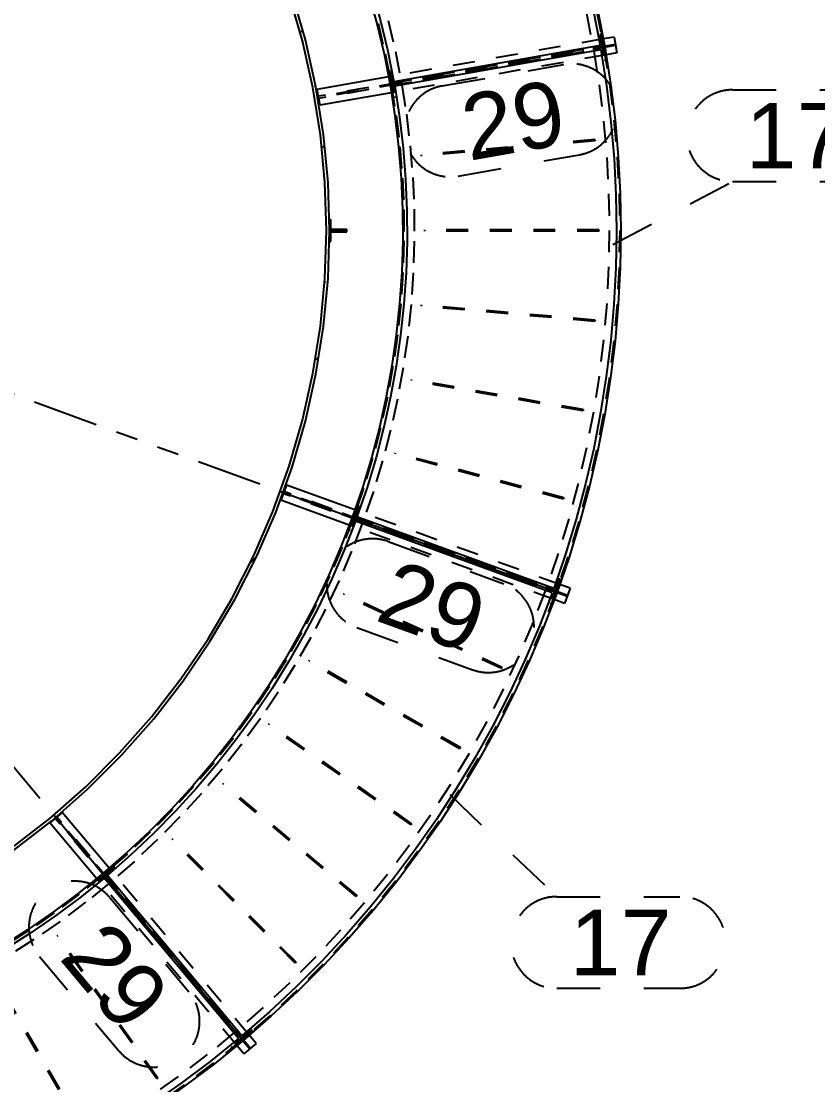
# Model space of a CAD drawing. Extents: x -29529 to 29888, y -30881 to 11129.
# Drawn here: x -9931 to -6278, y -5896 to -1017 of the extents above; entities that cross this region are included whole.
import ezdxf

# ---------------------------------------------------------------- set-up
doc = ezdxf.new("R2010")
doc.units = 0
for name, pattern in [('XKITLINE00', [0]), ('XKITLINE01', [4, 1, -1, 1, -1]), ('XKITLINE02', [4, 2, -2]), ('XKITLINE05', [8, 3, -1, 1, -1, 1, -1])]:
    doc.linetypes.add(name, pattern=pattern)
doc.layers.get('0').update_dxf_attribs({"linetype": 'CONTINUOUS', "lineweight": 25})
doc.layers.get('DEFPOINTS').update_dxf_attribs({"color": 3, "linetype": 'CONTINUOUS', "lineweight": 25})
doc.layers.add('01粗实线层', color=7, linetype='CONTINUOUS', lineweight=60)
for name, color, linetype in [('line', 7, 'CONTINUOUS'), ('mark', 7, 'CONTINUOUS'), ('part1', 7, 'CONTINUOUS')]:
    doc.layers.add(name, color=color, linetype=linetype)
doc.styles.add('HZ', font='仿宋_GB2312_3.ttf', dxfattribs={"width": 0.7})
doc.styles.add('STYLE_1', font='arial.ttf', dxfattribs={"height": 0.2})
doc.dimstyles.get("Standard").update_dxf_attribs({"dimscale": 20, "dimtxt": 3, "dimasz": 3.5, "dimexe": 2, "dimexo": 2, "dimgap": 1, "dimtad": 1, "dimdec": 0, "dimdsep": 46, "dimtxsty": 'HZ', "dimblk": 'OBLIQUE', "dimcen": 0, "dimclrd": 1, "dimclre": 1, "dimclrt": 1, "dimadec": 1, "dimazin": 2, "dimtfac": 1, "dimtdec": 0, "dimtmove": 1, "dimatfit": 0, "dimldrblk": 'OBLIQUE', "dimfxl": 0, "dimtolj": 1, "dimtzin": 0, "dimarcsym": 0})

# ---------------------------------------------------------------- blocks, each defined once
blk = doc.blocks.new('*D364')
at = {"layer": 'part1', "color": 0, "linetype": 'XKITLINE00'}
for p, q in [((1545.72, 1408.871), (1545.786, 1408.937)), ((1546.341, 1406.349), (1546.384, 1406.392)), ((1546.715, 1403.579), (1546.788, 1403.653)), ((1546.789, 1397.368), (1546.84, 1397.419)), ((1546.409, 1393.845), (1546.517, 1393.952)), ((1545.528, 1389.821), (1545.578, 1389.87)), ((1543.375, 1384.524), (1543.664, 1384.813))]:
    blk.add_line(p, q, dxfattribs=at)
blk = doc.blocks.new('*D374')
at = {"layer": 'part1', "color": 2, "linetype": 'XKITLINE00'}
for p, q in [((1541.775, 1424.85), (1541.369, 1424.509)), ((1542.274, 1423.389), (1541.369, 1424.509)), ((1541.838, 1424.772), (1541.775, 1424.85)), ((1543.136, 1422.236), (1542.274, 1423.389)), ((1543.955, 1421.051), (1543.136, 1422.236)), ((1544.728, 1419.837), (1543.955, 1421.051)), ((1545.456, 1418.595), (1544.728, 1419.837)), ((1545.456, 1418.595), (1546.137, 1417.326)), ((1546.137, 1417.326), (1546.77, 1416.032)), ((1546.77, 1416.032), (1547.354, 1414.716)), ((1547.354, 1414.716), (1547.888, 1413.379)), ((1547.888, 1413.379), (1548.372, 1412.023)), ((1548.372, 1412.023), (1548.805, 1410.65)), ((1548.805, 1410.65), (1549.186, 1409.262)), ((1549.186, 1409.262), (1549.515, 1407.86)), ((1549.515, 1407.86), (1549.792, 1406.447)), ((1550.314, 1406.539), (1549.792, 1406.447)), ((1550.295, 1406.637), (1550.314, 1406.539))]:
    blk.add_line(p, q, dxfattribs=at)
at = {"layer": 'part1', "color": 0, "linetype": 'XKITLINE01'}
for p, q in [((1542.317, 1423.423), (1541.411, 1424.544)), ((1542.693, 1423.714), (1541.838, 1424.772)), ((1543.567, 1422.545), (1542.693, 1423.714)), ((1543.181, 1422.268), (1542.317, 1423.423)), ((1544.396, 1421.344), (1543.567, 1422.545)), ((1544.001, 1421.082), (1543.181, 1422.268)), ((1544.775, 1419.866), (1544.001, 1421.082)), ((1545.181, 1420.113), (1544.396, 1421.344)), ((1545.918, 1418.854), (1545.181, 1420.113)), ((1545.504, 1418.621), (1544.775, 1419.866)), ((1545.504, 1418.621), (1546.186, 1417.351)), ((1545.918, 1418.854), (1546.608, 1417.568)), ((1546.186, 1417.351), (1546.819, 1416.056)), ((1546.608, 1417.568), (1547.25, 1416.257)), ((1547.25, 1416.257), (1547.842, 1414.922)), ((1546.819, 1416.056), (1547.404, 1414.738)), ((1547.404, 1414.738), (1547.939, 1413.399)), ((1547.842, 1414.922), (1548.384, 1413.567)), ((1547.939, 1413.399), (1548.424, 1412.041)), ((1548.384, 1413.567), (1548.874, 1412.192)), ((1548.424, 1412.041), (1548.858, 1410.666)), ((1548.874, 1412.192), (1549.313, 1410.8)), ((1549.313, 1410.8), (1549.7, 1409.393)), ((1548.858, 1410.666), (1549.239, 1409.275)), ((1549.7, 1409.393), (1550.034, 1407.972)), ((1549.239, 1409.275), (1549.569, 1407.872)), ((1549.569, 1407.872), (1549.846, 1406.457)), ((1550.034, 1407.972), (1550.314, 1406.539))]:
    blk.add_line(p, q, dxfattribs=at)
blk = doc.blocks.new('*D375')
at = {"layer": 'part1', "color": 2, "linetype": 'XKITLINE00'}
for p, q in [((1548.941, 1430.732), (1541.587, 1424.561)), ((1549.991, 1429.43), (1548.941, 1430.732)), ((1550.995, 1428.092), (1549.991, 1429.43)), ((1551.953, 1426.721), (1550.995, 1428.092)), ((1552.862, 1425.317), (1551.953, 1426.721)), ((1553.722, 1423.883), (1552.862, 1425.317)), ((1542.485, 1423.444), (1541.587, 1424.561)), ((1543.34, 1422.295), (1542.485, 1423.444)), ((1553.722, 1423.883), (1554.532, 1422.42)), ((1544.153, 1421.114), (1543.34, 1422.295)), ((1554.532, 1422.42), (1555.291, 1420.929)), ((1544.922, 1419.905), (1544.153, 1421.114)), ((1555.291, 1420.929), (1555.998, 1419.413)), ((1545.645, 1418.668), (1544.922, 1419.905)), ((1555.998, 1419.413), (1556.652, 1417.874)), ((1545.645, 1418.668), (1546.321, 1417.404)), ((1556.652, 1417.874), (1557.252, 1416.313)), ((1546.321, 1417.404), (1546.951, 1416.117)), ((1557.252, 1416.313), (1557.798, 1414.732)), ((1546.951, 1416.117), (1547.532, 1414.807)), ((1547.532, 1414.807), (1548.065, 1413.477)), ((1557.798, 1414.732), (1558.289, 1413.133)), ((1548.065, 1413.477), (1548.547, 1412.128)), ((1558.289, 1413.133), (1558.724, 1411.518)), ((1548.547, 1412.128), (1548.98, 1410.762)), ((1558.724, 1411.518), (1559.103, 1409.889)), ((1548.98, 1410.762), (1549.361, 1409.38)), ((1559.103, 1409.889), (1559.425, 1408.247)), ((1549.361, 1409.38), (1549.691, 1407.986)), ((1549.691, 1407.986), (1549.97, 1406.58)), ((1559.425, 1408.247), (1549.97, 1406.58))]:
    blk.add_line(p, q, dxfattribs=at)
blk = doc.blocks.new('*D404')
at = {"layer": 'part1', "color": 2, "linetype": 'XKITLINE00'}
for p, q in [((1559.64, 1408.184), (1559.118, 1408.092)), ((1559.118, 1408.092), (1559.133, 1407.993)), ((1559.64, 1408.184), (1559.905, 1406.512)), ((1559.905, 1406.512), (1560.111, 1404.831)), ((1560.111, 1404.831), (1560.258, 1403.145)), ((1560.258, 1403.145), (1560.347, 1401.454)), ((1560.347, 1401.454), (1560.377, 1399.762)), ((1560.377, 1399.762), (1560.347, 1398.069)), ((1560.347, 1398.069), (1560.259, 1396.379)), ((1560.259, 1396.379), (1560.111, 1394.692)), ((1560.111, 1394.692), (1559.905, 1393.012)), ((1559.905, 1393.012), (1559.64, 1391.34)), ((1559.64, 1391.34), (1559.317, 1389.678)), ((1559.317, 1389.678), (1558.936, 1388.028)), ((1558.936, 1388.028), (1558.498, 1386.393)), ((1558.498, 1386.393), (1558.003, 1384.774)), ((1558.003, 1384.774), (1557.452, 1383.174)), ((1556.986, 1383.45), (1556.954, 1383.355)), ((1557.452, 1383.174), (1556.954, 1383.355))]:
    blk.add_line(p, q, dxfattribs=at)
at = {"layer": 'part1', "color": 0, "linetype": 'XKITLINE01'}
for p, q in [((1559.133, 1407.993), (1559.38, 1406.438)), ((1559.586, 1408.174), (1559.85, 1406.504)), ((1559.38, 1406.438), (1559.584, 1404.776)), ((1559.85, 1406.504), (1560.056, 1404.826)), ((1559.584, 1404.776), (1559.73, 1403.108)), ((1560.056, 1404.826), (1560.204, 1403.141)), ((1559.73, 1403.108), (1559.817, 1401.436)), ((1560.204, 1403.141), (1560.292, 1401.452)), ((1559.817, 1401.436), (1559.847, 1399.762)), ((1560.292, 1401.452), (1560.322, 1399.762)), ((1559.847, 1399.762), (1559.817, 1398.088)), ((1560.322, 1399.762), (1560.292, 1398.071)), ((1559.817, 1398.088), (1559.73, 1396.415)), ((1560.292, 1398.071), (1560.204, 1396.382)), ((1559.73, 1396.415), (1559.584, 1394.747)), ((1560.204, 1396.382), (1560.056, 1394.698)), ((1559.584, 1394.747), (1559.38, 1393.086)), ((1560.056, 1394.698), (1559.85, 1393.019)), ((1559.38, 1393.086), (1559.118, 1391.432)), ((1559.85, 1393.019), (1559.586, 1391.349)), ((1559.118, 1391.432), (1558.798, 1389.788)), ((1559.586, 1391.349), (1559.263, 1389.689)), ((1558.798, 1389.788), (1558.422, 1388.157)), ((1559.263, 1389.689), (1558.883, 1388.042)), ((1558.422, 1388.157), (1557.988, 1386.539)), ((1558.883, 1388.042), (1558.445, 1386.408)), ((1557.988, 1386.539), (1557.499, 1384.938)), ((1558.445, 1386.408), (1557.951, 1384.791)), ((1557.499, 1384.938), (1556.954, 1383.355)), ((1557.951, 1384.791), (1557.4, 1383.193))]:
    blk.add_line(p, q, dxfattribs=at)
blk = doc.blocks.new('*D405')
at = {"layer": 'part1', "color": 2, "linetype": 'XKITLINE00'}
for p, q in [((1559.46, 1408.05), (1550.006, 1406.383)), ((1559.46, 1408.05), (1559.719, 1406.398)), ((1550.006, 1406.383), (1550.225, 1404.967)), ((1559.719, 1406.398), (1559.92, 1404.737)), ((1550.225, 1404.967), (1550.392, 1403.544)), ((1559.92, 1404.737), (1560.063, 1403.071)), ((1550.392, 1403.544), (1550.505, 1402.115)), ((1560.063, 1403.071), (1560.149, 1401.401)), ((1550.505, 1402.115), (1550.566, 1400.684)), ((1560.149, 1401.401), (1560.177, 1399.728)), ((1550.566, 1400.684), (1550.574, 1399.251)), ((1560.177, 1399.728), (1560.147, 1398.056)), ((1550.574, 1399.251), (1550.528, 1397.818)), ((1550.528, 1397.818), (1550.43, 1396.389)), ((1560.147, 1398.056), (1560.059, 1396.386)), ((1550.43, 1396.389), (1550.278, 1394.964)), ((1560.059, 1396.386), (1559.913, 1394.72)), ((1550.278, 1394.964), (1550.074, 1393.545)), ((1559.913, 1394.72), (1559.709, 1393.059)), ((1550.074, 1393.545), (1549.817, 1392.136)), ((1559.709, 1393.059), (1559.449, 1391.407)), ((1549.817, 1392.136), (1549.509, 1390.736)), ((1559.449, 1391.407), (1559.131, 1389.765)), ((1549.509, 1390.736), (1549.149, 1389.349)), ((1549.149, 1389.349), (1548.737, 1387.977)), ((1559.131, 1389.765), (1558.756, 1388.135)), ((1548.737, 1387.977), (1548.275, 1386.62)), ((1558.756, 1388.135), (1558.326, 1386.519)), ((1557.298, 1383.336), (1548.275, 1386.62)), ((1558.326, 1386.519), (1557.839, 1384.919)), ((1557.839, 1384.919), (1557.298, 1383.336))]:
    blk.add_line(p, q, dxfattribs=at)
blk = doc.blocks.new('*D406')
at = {"layer": 'part1', "color": 2, "linetype": 'XKITLINE00'}
for p, q in [((1549.03, 1430.937), (1548.624, 1430.596)), ((1550.095, 1429.621), (1549.03, 1430.937)), ((1548.687, 1430.518), (1548.624, 1430.596)), ((1551.114, 1428.269), (1550.095, 1429.621)), ((1552.085, 1426.883), (1551.114, 1428.269)), ((1553.007, 1425.463), (1552.085, 1426.883)), ((1553.879, 1424.012), (1553.007, 1425.463)), ((1553.879, 1424.012), (1554.7, 1422.531)), ((1554.7, 1422.531), (1555.468, 1421.023)), ((1555.468, 1421.023), (1556.184, 1419.488)), ((1556.184, 1419.488), (1556.845, 1417.93)), ((1556.845, 1417.93), (1557.452, 1416.35)), ((1557.452, 1416.35), (1558.003, 1414.749)), ((1558.003, 1414.749), (1558.498, 1413.13)), ((1558.498, 1413.13), (1558.936, 1411.495)), ((1558.936, 1411.495), (1559.317, 1409.845)), ((1559.317, 1409.845), (1559.64, 1408.184)), ((1559.099, 1408.19), (1559.118, 1408.092)), ((1559.64, 1408.184), (1559.118, 1408.092))]:
    blk.add_line(p, q, dxfattribs=at)
at = {"layer": 'part1', "color": 0, "linetype": 'XKITLINE01'}
for p, q in [((1548.987, 1430.902), (1548.624, 1430.596)), ((1550.052, 1429.587), (1548.987, 1430.902)), ((1549.677, 1429.295), (1548.687, 1430.518)), ((1550.685, 1427.958), (1549.677, 1429.295)), ((1551.069, 1428.237), (1550.052, 1429.587)), ((1551.646, 1426.586), (1550.685, 1427.958)), ((1552.039, 1426.852), (1551.069, 1428.237)), ((1552.96, 1425.434), (1552.039, 1426.852)), ((1552.557, 1425.182), (1551.646, 1426.586)), ((1553.831, 1423.984), (1552.96, 1425.434)), ((1553.42, 1423.747), (1552.557, 1425.182)), ((1553.831, 1423.984), (1554.651, 1422.505)), ((1553.42, 1423.747), (1554.232, 1422.282)), ((1554.651, 1422.505), (1555.419, 1420.999)), ((1554.232, 1422.282), (1554.992, 1420.79)), ((1555.419, 1420.999), (1556.133, 1419.466)), ((1554.992, 1420.79), (1555.699, 1419.273)), ((1555.699, 1419.273), (1556.354, 1417.732)), ((1556.133, 1419.466), (1556.794, 1417.91)), ((1556.354, 1417.732), (1556.954, 1416.168)), ((1556.794, 1417.91), (1557.4, 1416.331)), ((1556.954, 1416.168), (1557.499, 1414.585)), ((1557.4, 1416.331), (1557.951, 1414.732)), ((1557.951, 1414.732), (1558.445, 1413.115)), ((1557.499, 1414.585), (1557.988, 1412.984)), ((1557.988, 1412.984), (1558.422, 1411.367)), ((1558.445, 1413.115), (1558.883, 1411.482)), ((1558.422, 1411.367), (1558.798, 1409.735)), ((1558.883, 1411.482), (1559.263, 1409.834)), ((1559.263, 1409.834), (1559.586, 1408.173)), ((1558.798, 1409.735), (1559.118, 1408.092)), ((1559.586, 1408.173), (1559.118, 1408.092))]:
    blk.add_line(p, q, dxfattribs=at)
blk = doc.blocks.new('*D407')
at = {"layer": 'part1', "color": 0, "linetype": 'XKITLINE01'}
for p, q in [((1550.033, 1389.569), (1550.017, 1389.511)), ((1557.743, 1387.441), (1550.017, 1389.511)), ((1557.759, 1387.499), (1550.033, 1389.569)), ((1557.759, 1387.499), (1557.743, 1387.441))]:
    blk.add_line(p, q, dxfattribs=at)
blk = doc.blocks.new('*D408')
at = {"layer": 'part1', "color": 0, "linetype": 'XKITLINE01'}
for p, q in [((1550.776, 1392.933), (1550.766, 1392.874)), ((1558.643, 1391.485), (1550.766, 1392.874)), ((1558.653, 1391.544), (1550.776, 1392.933)), ((1558.653, 1391.544), (1558.643, 1391.485))]:
    blk.add_line(p, q, dxfattribs=at)
blk = doc.blocks.new('*D409')
at = {"layer": 'part1', "color": 0, "linetype": 'XKITLINE01'}
for p, q in [((1551.223, 1396.349), (1551.218, 1396.29)), ((1559.186, 1395.593), (1551.218, 1396.29)), ((1559.191, 1395.652), (1551.223, 1396.349)), ((1559.191, 1395.652), (1559.186, 1395.593))]:
    blk.add_line(p, q, dxfattribs=at)
blk = doc.blocks.new('*D410')
at = {"layer": 'part1', "color": 0, "linetype": 'XKITLINE01'}
for p, q in [((1559.369, 1399.792), (1551.371, 1399.792)), ((1551.371, 1399.792), (1551.371, 1399.732)), ((1559.369, 1399.732), (1551.371, 1399.732)), ((1559.369, 1399.792), (1559.369, 1399.732))]:
    blk.add_line(p, q, dxfattribs=at)
blk = doc.blocks.new('*D411')
at = {"layer": 'part1', "color": 0, "linetype": 'XKITLINE01'}
for p, q in [((1559.186, 1403.931), (1551.218, 1403.234)), ((1559.186, 1403.931), (1559.191, 1403.871)), ((1559.191, 1403.871), (1551.223, 1403.174)), ((1551.218, 1403.234), (1551.223, 1403.174))]:
    blk.add_line(p, q, dxfattribs=at)
blk = doc.blocks.new('*D413')
at = {"layer": 'part1', "color": 0, "linetype": 'XKITLINE01'}
for p, q in [((1557.539, 1383.78), (1557.129, 1382.653)), ((1557.596, 1383.76), (1557.185, 1382.632)), ((1557.596, 1383.76), (1557.539, 1383.78)), ((1557.185, 1382.632), (1557.129, 1382.653))]:
    blk.add_line(p, q, dxfattribs=at)
blk = doc.blocks.new('*D414')
at = {"layer": 'part1', "color": 0, "linetype": 'XKITLINE01'}
for p, q in [((1559.472, 1408.763), (1559.412, 1408.753)), ((1559.412, 1408.753), (1559.621, 1407.571)), ((1559.472, 1408.763), (1559.68, 1407.581)), ((1559.68, 1407.581), (1559.621, 1407.571))]:
    blk.add_line(p, q, dxfattribs=at)
blk = doc.blocks.new('*D419')
at = {"layer": 'line', "color": 4, "linetype": 'XKITLINE05'}
blk.add_line((1465.832, 1416.521), (1557.922, 1383.003), dxfattribs=at)
blk = doc.blocks.new('*D420')
at = {"layer": 'line', "color": 4, "linetype": 'XKITLINE05'}
blk.add_line((1480.38, 1437.298), (1543.373, 1362.226), dxfattribs=at)
blk = doc.blocks.new('*D421')
at = {"layer": 'mark', "color": 0, "linetype": 'XKITLINE02'}
for p, q in [((1565.502, 1406.214), (1571.152, 1406.214)), ((1560.015, 1399.125), (1565.502, 1402.014)), ((1565.502, 1402.014), (1571.152, 1402.014)), ((1565.502, 1402.014), (1565.502, 1402.014))]:
    blk.add_line(p, q, dxfattribs=at)
for centre, start, end in [((1565.502, 1404.114), 90, -90), ((1571.152, 1404.114), -90, 90)]:
    blk.add_arc(centre, 2.1, start, end, dxfattribs=at)
at = {"layer": 'mark', "color": 1, "style": 'STYLE_1'}
blk.add_text('17', height=3, dxfattribs=at).set_placement((1566.102, 1402.614))
blk = doc.blocks.new('*D427')
at = {"layer": 'mark', "color": 0, "linetype": 'XKITLINE02'}
for p, q in [((1552.189, 1406.393), (1557.754, 1407.374)), ((1552.919, 1402.257), (1558.483, 1403.238))]:
    blk.add_line(p, q, dxfattribs=at)
for centre, start, end in [((1558.119, 1405.306), -79.9999, 100.0001), ((1552.554, 1404.325), 100.0001, -79.9999)]:
    blk.add_arc(centre, 2.1, start, end, dxfattribs=at)
at = {"layer": 'mark', "color": 1, "style": 'STYLE_1'}
blk.add_text('29', height=3, rotation=9.9981, dxfattribs=at).set_placement((1553.406, 1402.952))
blk = doc.blocks.new('*D429')
at = {"layer": 'part1', "color": 6, "linetype": 'XKITLINE05'}
for p, q in [((1545.777, 1408.466), (1545.164, 1410.577)), ((1545.913, 1408.501), (1545.297, 1410.621)), ((1546.257, 1406.32), (1545.777, 1408.466)), ((1546.394, 1406.346), (1545.913, 1408.501)), ((1546.601, 1404.148), (1546.257, 1406.32)), ((1546.74, 1404.166), (1546.394, 1406.346)), ((1546.808, 1401.959), (1546.601, 1404.148)), ((1546.947, 1401.968), (1546.74, 1404.166)), ((1546.877, 1399.762), (1546.808, 1401.959)), ((1547.017, 1399.762), (1546.947, 1401.968)), ((1546.808, 1397.564), (1546.877, 1399.762)), ((1546.947, 1397.555), (1547.017, 1399.762)), ((1546.601, 1395.375), (1546.808, 1397.564)), ((1546.74, 1395.357), (1546.947, 1397.555)), ((1546.257, 1393.203), (1546.601, 1395.375)), ((1546.394, 1393.177), (1546.74, 1395.357)), ((1545.777, 1391.058), (1546.257, 1393.203)), ((1545.913, 1391.023), (1546.394, 1393.177)), ((1545.164, 1388.946), (1545.777, 1391.058)), ((1545.297, 1388.903), (1545.913, 1391.023)), ((1544.419, 1386.877), (1545.164, 1388.946)), ((1544.549, 1386.826), (1545.297, 1388.903)), ((1543.546, 1384.859), (1544.419, 1386.877)), ((1543.672, 1384.8), (1544.549, 1386.826)), ((1542.547, 1382.9), (1543.546, 1384.859)), ((1542.67, 1382.833), (1543.672, 1384.8)), ((1541.428, 1381.008), (1542.547, 1382.9)), ((1541.546, 1380.933), (1542.67, 1382.833)), ((1540.192, 1379.189), (1541.428, 1381.008)), ((1540.306, 1379.107), (1541.546, 1380.933)), ((1538.845, 1377.452), (1540.192, 1379.189)), ((1538.953, 1377.363), (1540.306, 1379.107)), ((1537.391, 1375.803), (1538.845, 1377.452)), ((1537.493, 1375.707), (1538.953, 1377.363)), ((1535.836, 1374.248), (1537.391, 1375.803)), ((1535.932, 1374.146), (1537.493, 1375.707)), ((1534.187, 1372.794), (1535.836, 1374.248)), ((1534.276, 1372.686), (1535.932, 1374.146)), ((1532.449, 1371.446), (1534.187, 1372.794)), ((1532.531, 1371.333), (1534.276, 1372.686))]:
    blk.add_line(p, q, dxfattribs=at)
blk = doc.blocks.new('*D436')
at = {"layer": 'part1', "color": 2, "linetype": 'XKITLINE00'}
for p, q in [((1550.314, 1406.539), (1549.792, 1406.447)), ((1549.792, 1406.447), (1550.015, 1405.025)), ((1550.314, 1406.539), (1550.329, 1406.44)), ((1550.015, 1405.025), (1550.185, 1403.595)), ((1550.185, 1403.595), (1550.302, 1402.16)), ((1550.302, 1402.16), (1550.365, 1400.722)), ((1550.365, 1400.722), (1550.374, 1399.282)), ((1550.374, 1399.282), (1550.329, 1397.843)), ((1550.329, 1397.843), (1550.23, 1396.406)), ((1550.23, 1396.406), (1550.078, 1394.974)), ((1550.078, 1394.974), (1549.872, 1393.549)), ((1549.872, 1393.549), (1549.613, 1392.133)), ((1549.613, 1392.133), (1549.302, 1390.727)), ((1549.302, 1390.727), (1548.938, 1389.334)), ((1548.938, 1389.334), (1548.522, 1387.956)), ((1548.522, 1387.956), (1548.055, 1386.594)), ((1548.553, 1386.413), (1548.055, 1386.594)), ((1548.585, 1386.507), (1548.553, 1386.413))]:
    blk.add_line(p, q, dxfattribs=at)
at = {"layer": 'part1', "color": 0, "linetype": 'XKITLINE01'}
for p, q in [((1549.846, 1406.457), (1550.07, 1405.032)), ((1550.329, 1406.44), (1550.54, 1405.097)), ((1550.07, 1405.032), (1550.24, 1403.601)), ((1550.54, 1405.097), (1550.713, 1403.648)), ((1550.24, 1403.601), (1550.357, 1402.163)), ((1550.713, 1403.648), (1550.831, 1402.193)), ((1550.357, 1402.163), (1550.42, 1400.723)), ((1550.831, 1402.193), (1550.895, 1400.735)), ((1550.42, 1400.723), (1550.429, 1399.281)), ((1550.895, 1400.735), (1550.904, 1399.275)), ((1550.429, 1399.281), (1550.384, 1397.84)), ((1550.904, 1399.275), (1550.858, 1397.816)), ((1550.384, 1397.84), (1550.285, 1396.401)), ((1550.858, 1397.816), (1550.758, 1396.36)), ((1550.285, 1396.401), (1550.132, 1394.968)), ((1550.758, 1396.36), (1550.604, 1394.909)), ((1550.132, 1394.968), (1549.926, 1393.541)), ((1550.604, 1394.909), (1550.395, 1393.464)), ((1549.926, 1393.541), (1549.667, 1392.122)), ((1550.395, 1393.464), (1550.133, 1392.028)), ((1549.667, 1392.122), (1549.355, 1390.714)), ((1550.133, 1392.028), (1549.817, 1390.603)), ((1549.355, 1390.714), (1548.991, 1389.319)), ((1549.817, 1390.603), (1549.448, 1389.191)), ((1548.991, 1389.319), (1548.574, 1387.939)), ((1549.448, 1389.191), (1549.026, 1387.793)), ((1548.574, 1387.939), (1548.107, 1386.575)), ((1549.026, 1387.793), (1548.553, 1386.413))]:
    blk.add_line(p, q, dxfattribs=at)
blk = doc.blocks.new('*D437')
at = {"layer": 'part1', "color": 0, "linetype": 'XKITLINE01'}
for p, q in [((1559.569, 1408.547), (1549.721, 1406.81)), ((1560.128, 1408.295), (1546.498, 1405.892)), ((1560.137, 1408.246), (1546.507, 1405.843)), ((1559.698, 1407.818), (1549.849, 1406.082))]:
    blk.add_line(p, q, dxfattribs=at)
at = {"layer": 'part1', "color": 2, "linetype": 'XKITLINE00'}
for p, q in [((1560.068, 1408.635), (1559.569, 1408.547)), ((1560.068, 1408.635), (1560.197, 1407.906)), ((1560.197, 1407.906), (1559.698, 1407.818)), ((1549.721, 1406.81), (1546.438, 1406.232)), ((1546.438, 1406.232), (1546.567, 1405.503)), ((1549.849, 1406.082), (1546.567, 1405.503))]:
    blk.add_line(p, q, dxfattribs=at)
blk = doc.blocks.new('*D438')
at = {"layer": 'part1', "color": 0, "linetype": 'XKITLINE01'}
for p, q in [((1558.646, 1408.059), (1546.494, 1405.916)), ((1558.664, 1407.961), (1546.511, 1405.818)), ((1558.664, 1407.961), (1558.646, 1408.059)), ((1558.664, 1407.961), (1558.646, 1408.059)), ((1551.435, 1406.686), (1551.418, 1406.785)), ((1546.494, 1405.916), (1546.511, 1405.818))]:
    blk.add_line(p, q, dxfattribs=at)
blk = doc.blocks.new('*D439')
at = {"layer": 'part1', "color": 0, "linetype": 'XKITLINE01'}
for p, q in [((1546.095, 1380.041), (1546.065, 1379.989)), ((1553.022, 1376.041), (1546.095, 1380.041)), ((1552.992, 1375.989), (1546.065, 1379.989)), ((1553.022, 1376.041), (1552.992, 1375.989))]:
    blk.add_line(p, q, dxfattribs=at)
blk = doc.blocks.new('*D440')
at = {"layer": 'part1', "color": 0, "linetype": 'XKITLINE01'}
for p, q in [((1547.683, 1383.098), (1547.658, 1383.044)), ((1554.907, 1379.663), (1547.658, 1383.044)), ((1554.932, 1379.718), (1547.683, 1383.098)), ((1554.932, 1379.718), (1554.907, 1379.663))]:
    blk.add_line(p, q, dxfattribs=at)
blk = doc.blocks.new('*D441')
at = {"layer": 'part1', "color": 0, "linetype": 'XKITLINE01'}
for p, q in [((1548.321, 1387.136), (1547.911, 1386.008)), ((1548.377, 1387.115), (1547.967, 1385.987)), ((1548.377, 1387.115), (1548.321, 1387.136)), ((1547.967, 1385.987), (1547.911, 1386.008))]:
    blk.add_line(p, q, dxfattribs=at)
blk = doc.blocks.new('*D442')
at = {"layer": 'part1', "color": 0, "linetype": 'XKITLINE01'}
for p, q in [((1549.811, 1407.06), (1549.752, 1407.049)), ((1549.752, 1407.049), (1549.96, 1405.868)), ((1549.811, 1407.06), (1550.019, 1405.878)), ((1550.019, 1405.878), (1549.96, 1405.868))]:
    blk.add_line(p, q, dxfattribs=at)
blk = doc.blocks.new('*D538')
at = {"layer": 'mark', "color": 0, "linetype": 'XKITLINE02'}
for p, q in [((1552.529, 1373.885), (1557.435, 1369.202)), ((1557.435, 1369.202), (1563.085, 1369.202)), ((1557.435, 1369.202), (1557.435, 1369.202)), ((1557.435, 1365.002), (1563.085, 1365.002))]:
    blk.add_line(p, q, dxfattribs=at)
for centre, start, end in [((1557.435, 1367.102), 90, -90), ((1563.085, 1367.102), -90, 90)]:
    blk.add_arc(centre, 2.1, start, end, dxfattribs=at)
at = {"layer": 'mark', "color": 1, "style": 'STYLE_1'}
blk.add_text('17', height=3, dxfattribs=at).set_placement((1558.035, 1365.602))
blk = doc.blocks.new('*D541')
at = {"layer": 'mark', "color": 0, "linetype": 'XKITLINE02'}
for p, q in [((1536.937, 1369.165), (1540.569, 1364.837)), ((1533.719, 1366.466), (1537.351, 1362.137))]:
    blk.add_line(p, q, dxfattribs=at)
for centre, start, end in [((1535.328, 1367.815), 40.0001, -139.9999), ((1538.96, 1363.487), -139.9999, 40.0001)]:
    blk.add_arc(centre, 2.1, start, end, dxfattribs=at)
at = {"layer": 'mark', "color": 1, "style": 'STYLE_1'}
blk.add_text('29', height=3, rotation=-50.002, dxfattribs=at).set_placement((1534.565, 1366.392))
blk = doc.blocks.new('*D542')
at = {"layer": 'mark', "color": 0, "linetype": 'XKITLINE02'}
for p, q in [((1549.705, 1385.493), (1555.014, 1383.561)), ((1548.268, 1381.547), (1553.578, 1379.614))]:
    blk.add_line(p, q, dxfattribs=at)
for centre, start, end in [((1548.987, 1383.52), 70.0001, -109.9999), ((1554.296, 1381.587), -109.9999, 70.0001)]:
    blk.add_arc(centre, 2.1, start, end, dxfattribs=at)
at = {"layer": 'mark', "color": 1, "style": 'STYLE_1'}
blk.add_text('29', height=3, rotation=-20.002, dxfattribs=at).set_placement((1549.037, 1381.905))
blk = doc.blocks.new('*D552')
at = {"layer": 'part1', "color": 2, "linetype": 'XKITLINE00'}
for p, q in [((1536.624, 1370.269), (1535.504, 1369.364)), ((1536.965, 1369.863), (1536.624, 1370.269)), ((1536.965, 1369.863), (1536.887, 1369.8)), ((1535.504, 1369.364), (1534.351, 1368.502)), ((1534.351, 1368.502), (1533.166, 1367.684)), ((1533.166, 1367.684), (1531.952, 1366.91)), ((1531.952, 1366.91), (1530.71, 1366.182)), ((1530.71, 1366.182), (1529.441, 1365.502)), ((1529.441, 1365.502), (1528.147, 1364.869)), ((1528.147, 1364.869), (1526.831, 1364.285)), ((1526.831, 1364.285), (1525.494, 1363.75)), ((1525.494, 1363.75), (1524.138, 1363.266)), ((1524.138, 1363.266), (1522.765, 1362.834)), ((1522.765, 1362.834), (1521.377, 1362.452)), ((1519.975, 1362.123), (1518.562, 1361.847)), ((1521.377, 1362.452), (1519.975, 1362.123)), ((1518.562, 1361.847), (1518.654, 1361.325)), ((1518.752, 1361.344), (1518.654, 1361.325))]:
    blk.add_line(p, q, dxfattribs=at)
at = {"layer": 'part1', "color": 0, "linetype": 'XKITLINE01'}
for p, q in [((1536.659, 1370.227), (1535.538, 1369.321)), ((1536.887, 1369.8), (1535.829, 1368.946)), ((1535.538, 1369.321), (1534.383, 1368.457)), ((1535.829, 1368.946), (1534.66, 1368.072)), ((1534.383, 1368.457), (1533.197, 1367.638)), ((1534.66, 1368.072), (1533.459, 1367.242)), ((1533.197, 1367.638), (1531.981, 1366.863)), ((1531.981, 1366.863), (1530.736, 1366.134)), ((1533.459, 1367.242), (1532.228, 1366.458)), ((1532.228, 1366.458), (1530.969, 1365.72)), ((1530.736, 1366.134), (1529.466, 1365.453)), ((1529.466, 1365.453), (1528.171, 1364.819)), ((1530.969, 1365.72), (1529.683, 1365.03)), ((1529.683, 1365.03), (1528.372, 1364.388)), ((1528.171, 1364.819), (1526.853, 1364.234)), ((1526.853, 1364.234), (1525.514, 1363.699)), ((1528.372, 1364.388), (1527.037, 1363.796)), ((1525.514, 1363.699), (1524.156, 1363.214)), ((1527.037, 1363.796), (1525.682, 1363.255)), ((1524.156, 1363.214), (1522.781, 1362.781)), ((1525.682, 1363.255), (1524.307, 1362.764)), ((1522.781, 1362.781), (1521.39, 1362.399)), ((1524.307, 1362.764), (1522.915, 1362.325)), ((1519.987, 1362.069), (1518.572, 1361.792)), ((1521.39, 1362.399), (1519.987, 1362.069)), ((1522.915, 1362.325), (1521.508, 1361.939)), ((1520.087, 1361.605), (1518.654, 1361.325)), ((1521.508, 1361.939), (1520.087, 1361.605))]:
    blk.add_line(p, q, dxfattribs=at)
blk = doc.blocks.new('*D553')
at = {"layer": 'part1', "color": 0, "linetype": 'XKITLINE01'}
for p, q in [((1542.633, 1362.952), (1541.41, 1361.961)), ((1543.017, 1362.651), (1542.711, 1363.015)), ((1543.017, 1362.651), (1541.702, 1361.587)), ((1541.41, 1361.961), (1540.073, 1360.953)), ((1541.702, 1361.587), (1540.352, 1360.569)), ((1540.073, 1360.953), (1538.701, 1359.993)), ((1540.352, 1360.569), (1538.967, 1359.599)), ((1538.701, 1359.993), (1537.297, 1359.081)), ((1538.967, 1359.599), (1537.549, 1358.678)), ((1537.297, 1359.081), (1535.862, 1358.219)), ((1537.549, 1358.678), (1536.099, 1357.807)), ((1535.862, 1358.219), (1534.397, 1357.407)), ((1536.099, 1357.807), (1534.62, 1356.987)), ((1534.397, 1357.407), (1532.905, 1356.647)), ((1532.905, 1356.647), (1531.388, 1355.939)), ((1534.62, 1356.987), (1533.114, 1356.22)), ((1533.114, 1356.22), (1531.581, 1355.505)), ((1531.388, 1355.939), (1529.847, 1355.285)), ((1529.847, 1355.285), (1528.283, 1354.685)), ((1531.581, 1355.505), (1530.025, 1354.844)), ((1528.283, 1354.685), (1526.7, 1354.14)), ((1530.025, 1354.844), (1528.446, 1354.238)), ((1528.446, 1354.238), (1526.847, 1353.688)), ((1526.7, 1354.14), (1525.099, 1353.65)), ((1526.847, 1353.688), (1525.23, 1353.193)), ((1523.482, 1353.217), (1521.85, 1352.84)), ((1525.099, 1353.65), (1523.482, 1353.217)), ((1525.23, 1353.193), (1523.597, 1352.756)), ((1521.85, 1352.84), (1520.207, 1352.521)), ((1523.597, 1352.756), (1521.949, 1352.375)), ((1520.288, 1352.053), (1520.207, 1352.521)), ((1521.949, 1352.375), (1520.288, 1352.053)), ((1520.288, 1352.053), (1520.289, 1352.053))]:
    blk.add_line(p, q, dxfattribs=at)
at = {"layer": 'part1', "color": 2, "linetype": 'XKITLINE00'}
for p, q in [((1542.711, 1363.015), (1542.633, 1362.952)), ((1543.052, 1362.609), (1542.711, 1363.015)), ((1543.052, 1362.609), (1541.736, 1361.543)), ((1541.736, 1361.543), (1540.384, 1360.524)), ((1540.384, 1360.524), (1538.998, 1359.553)), ((1538.998, 1359.553), (1537.578, 1358.631)), ((1537.578, 1358.631), (1536.127, 1357.759)), ((1536.127, 1357.759), (1534.646, 1356.939)), ((1534.646, 1356.939), (1533.138, 1356.17)), ((1533.138, 1356.17), (1531.603, 1355.455)), ((1531.603, 1355.455), (1530.045, 1354.793)), ((1530.045, 1354.793), (1528.465, 1354.187)), ((1528.465, 1354.187), (1526.864, 1353.635)), ((1526.864, 1353.635), (1525.245, 1353.14)), ((1525.245, 1353.14), (1523.61, 1352.702)), ((1520.305, 1352.54), (1520.207, 1352.521)), ((1520.299, 1351.999), (1520.207, 1352.521)), ((1521.96, 1352.322), (1520.299, 1351.999)), ((1523.61, 1352.702), (1521.96, 1352.322))]:
    blk.add_line(p, q, dxfattribs=at)
blk = doc.blocks.new('*D554')
at = {"layer": 'part1', "color": 2, "linetype": 'XKITLINE00'}
for p, q in [((1536.676, 1370.052), (1535.559, 1369.154)), ((1542.847, 1362.698), (1536.676, 1370.052)), ((1535.559, 1369.154), (1534.41, 1368.298)), ((1534.41, 1368.298), (1533.229, 1367.485)), ((1533.229, 1367.485), (1532.02, 1366.717)), ((1532.02, 1366.717), (1530.783, 1365.994)), ((1530.783, 1365.994), (1529.519, 1365.317)), ((1529.519, 1365.317), (1528.232, 1364.688)), ((1528.232, 1364.688), (1526.922, 1364.106)), ((1526.922, 1364.106), (1525.592, 1363.574)), ((1525.592, 1363.574), (1524.243, 1363.091)), ((1524.243, 1363.091), (1522.877, 1362.659)), ((1522.877, 1362.659), (1521.495, 1362.277)), ((1542.847, 1362.698), (1541.545, 1361.648)), ((1521.495, 1362.277), (1520.101, 1361.947)), ((1520.101, 1361.947), (1518.695, 1361.669)), ((1520.362, 1352.213), (1518.695, 1361.669)), ((1541.545, 1361.648), (1540.207, 1360.643)), ((1540.207, 1360.643), (1538.836, 1359.686)), ((1538.836, 1359.686), (1537.432, 1358.776)), ((1537.432, 1358.776), (1535.998, 1357.916)), ((1535.998, 1357.916), (1534.535, 1357.106)), ((1534.535, 1357.106), (1533.044, 1356.347)), ((1533.044, 1356.347), (1531.528, 1355.64)), ((1531.528, 1355.64), (1529.989, 1354.986)), ((1529.989, 1354.986), (1528.428, 1354.386)), ((1528.428, 1354.386), (1526.847, 1353.84)), ((1526.847, 1353.84), (1525.248, 1353.349)), ((1525.248, 1353.349), (1523.633, 1352.914)), ((1523.633, 1352.914), (1522.004, 1352.535)), ((1522.004, 1352.535), (1520.362, 1352.213))]:
    blk.add_line(p, q, dxfattribs=at)
blk = doc.blocks.new('*D555')
at = {"layer": 'part1', "color": 0, "linetype": 'XKITLINE01'}
for p, q in [((1556.918, 1383.262), (1556.354, 1381.792)), ((1557.4, 1383.193), (1556.794, 1381.614)), ((1557.4, 1383.193), (1556.954, 1383.355)), ((1556.354, 1381.792), (1555.699, 1380.251)), ((1556.794, 1381.614), (1556.133, 1380.057)), ((1555.699, 1380.251), (1554.992, 1378.733)), ((1556.133, 1380.057), (1555.419, 1378.525)), ((1554.992, 1378.733), (1554.232, 1377.241)), ((1555.419, 1378.525), (1554.651, 1377.018)), ((1554.232, 1377.241), (1553.42, 1375.777)), ((1554.651, 1377.018), (1553.831, 1375.539)), ((1553.42, 1375.777), (1552.557, 1374.342)), ((1553.831, 1375.539), (1552.96, 1374.09)), ((1552.557, 1374.342), (1551.646, 1372.937)), ((1552.96, 1374.09), (1552.039, 1372.672)), ((1551.646, 1372.937), (1550.685, 1371.566)), ((1552.039, 1372.672), (1551.07, 1371.286)), ((1550.685, 1371.566), (1549.678, 1370.228)), ((1551.07, 1371.286), (1550.052, 1369.936)), ((1549.678, 1370.228), (1548.624, 1368.927)), ((1550.052, 1369.936), (1548.988, 1368.622)), ((1548.624, 1368.927), (1547.525, 1367.664)), ((1548.988, 1368.622), (1547.878, 1367.346)), ((1547.525, 1367.664), (1546.383, 1366.439)), ((1547.878, 1367.346), (1546.725, 1366.109)), ((1546.383, 1366.439), (1545.199, 1365.255)), ((1546.725, 1366.109), (1545.529, 1364.913)), ((1545.199, 1365.255), (1543.975, 1364.113)), ((1545.529, 1364.913), (1544.293, 1363.76)), ((1543.975, 1364.113), (1542.711, 1363.015)), ((1544.293, 1363.76), (1543.016, 1362.65)), ((1543.016, 1362.65), (1542.711, 1363.015)), ((1543.016, 1362.65), (1543.017, 1362.651))]:
    blk.add_line(p, q, dxfattribs=at)
at = {"layer": 'part1', "color": 2, "linetype": 'XKITLINE00'}
for p, q in [((1557.452, 1383.174), (1556.845, 1381.593)), ((1556.954, 1383.355), (1556.918, 1383.262)), ((1557.452, 1383.174), (1556.954, 1383.355)), ((1556.845, 1381.593), (1556.184, 1380.035)), ((1556.184, 1380.035), (1555.468, 1378.501)), ((1555.468, 1378.501), (1554.7, 1376.992)), ((1554.7, 1376.992), (1553.879, 1375.512)), ((1553.879, 1375.512), (1553.007, 1374.061)), ((1553.007, 1374.061), (1552.085, 1372.641)), ((1552.085, 1372.641), (1551.114, 1371.254)), ((1551.114, 1371.254), (1550.095, 1369.902)), ((1550.095, 1369.902), (1549.03, 1368.586)), ((1549.03, 1368.586), (1547.919, 1367.309)), ((1547.919, 1367.309), (1546.765, 1366.071)), ((1546.765, 1366.071), (1545.568, 1364.874)), ((1545.568, 1364.874), (1544.33, 1363.719)), ((1544.33, 1363.719), (1543.052, 1362.609)), ((1542.787, 1363.08), (1542.711, 1363.015)), ((1543.052, 1362.609), (1542.711, 1363.015))]:
    blk.add_line(p, q, dxfattribs=at)
blk = doc.blocks.new('*D556')
at = {"layer": 'part1', "color": 2, "linetype": 'XKITLINE00'}
for p, q in [((1548.208, 1386.432), (1547.69, 1385.096)), ((1557.229, 1383.148), (1548.208, 1386.432)), ((1547.69, 1385.096), (1547.123, 1383.78)), ((1547.123, 1383.78), (1546.507, 1382.486)), ((1557.229, 1383.148), (1556.627, 1381.588)), ((1546.507, 1382.486), (1545.844, 1381.216)), ((1556.627, 1381.588), (1555.971, 1380.049)), ((1545.844, 1381.216), (1545.134, 1379.971)), ((1555.971, 1380.049), (1555.262, 1378.534)), ((1545.134, 1379.971), (1544.378, 1378.753)), ((1544.378, 1378.753), (1543.578, 1377.564)), ((1555.262, 1378.534), (1554.501, 1377.045)), ((1543.578, 1377.564), (1542.734, 1376.406)), ((1554.501, 1377.045), (1553.689, 1375.583)), ((1542.734, 1376.406), (1541.848, 1375.28)), ((1541.848, 1375.28), (1540.921, 1374.187)), ((1553.689, 1375.583), (1552.827, 1374.15)), ((1540.921, 1374.187), (1539.954, 1373.129)), ((1552.827, 1374.15), (1551.915, 1372.747)), ((1539.954, 1373.129), (1538.949, 1372.108)), ((1551.915, 1372.747), (1550.956, 1371.377)), ((1538.949, 1372.108), (1537.906, 1371.125)), ((1550.956, 1371.377), (1549.95, 1370.041)), ((1537.906, 1371.125), (1536.828, 1370.181)), ((1543, 1362.826), (1536.828, 1370.181)), ((1549.95, 1370.041), (1548.898, 1368.741)), ((1548.898, 1368.741), (1547.802, 1367.477)), ((1547.802, 1367.477), (1546.662, 1366.253)), ((1546.662, 1366.253), (1545.481, 1365.069)), ((1545.481, 1365.069), (1544.26, 1363.926)), ((1544.26, 1363.926), (1543, 1362.826))]:
    blk.add_line(p, q, dxfattribs=at)
blk = doc.blocks.new('*D559')
at = {"layer": 'part1', "color": 2, "linetype": 'XKITLINE00'}
for p, q in [((1534.761, 1373.065), (1534.194, 1372.59)), ((1536.903, 1370.512), (1534.761, 1373.065)), ((1536.336, 1370.037), (1534.194, 1372.59)), ((1543.657, 1362.463), (1543.09, 1361.988)), ((1543.657, 1362.463), (1543.331, 1362.851)), ((1543.09, 1361.988), (1542.764, 1362.376))]:
    blk.add_line(p, q, dxfattribs=at)
at = {"layer": 'part1', "color": 0, "linetype": 'XKITLINE01'}
for p, q in [((1543.354, 1362.209), (1534.458, 1372.812)), ((1543.392, 1362.242), (1534.496, 1372.844)), ((1543.331, 1362.851), (1536.903, 1370.512)), ((1542.764, 1362.376), (1536.336, 1370.037))]:
    blk.add_line(p, q, dxfattribs=at)
blk = doc.blocks.new('*D560')
at = {"layer": 'part1', "color": 0, "linetype": 'XKITLINE01'}
for p, q in [((1534.515, 1372.86), (1534.439, 1372.795)), ((1542.371, 1363.342), (1534.439, 1372.795)), ((1542.447, 1363.407), (1534.515, 1372.86)), ((1537.653, 1368.965), (1537.729, 1369.03)), ((1542.371, 1363.342), (1542.447, 1363.407)), ((1542.371, 1363.343), (1542.447, 1363.407))]:
    blk.add_line(p, q, dxfattribs=at)
blk = doc.blocks.new('*D565')
at = {"layer": 'part1', "color": 0, "linetype": 'XKITLINE01'}
for p, q in [((1531.65, 1365.574), (1531.598, 1365.544)), ((1535.597, 1358.617), (1531.598, 1365.544)), ((1535.649, 1358.647), (1531.65, 1365.574)), ((1535.649, 1358.647), (1535.597, 1358.617))]:
    blk.add_line(p, q, dxfattribs=at)
blk = doc.blocks.new('*D566')
at = {"layer": 'part1', "color": 0, "linetype": 'XKITLINE01'}
for p, q in [((1534.554, 1367.427), (1534.505, 1367.393)), ((1539.093, 1360.841), (1534.505, 1367.393)), ((1539.142, 1360.875), (1534.554, 1367.427)), ((1539.142, 1360.875), (1539.093, 1360.841))]:
    blk.add_line(p, q, dxfattribs=at)
blk = doc.blocks.new('*D567')
at = {"layer": 'part1', "color": 0, "linetype": 'XKITLINE01'}
for p, q in [((1539.824, 1371.856), (1539.782, 1371.814)), ((1545.438, 1366.158), (1539.782, 1371.814)), ((1545.48, 1366.201), (1539.824, 1371.856)), ((1545.48, 1366.201), (1545.438, 1366.158))]:
    blk.add_line(p, q, dxfattribs=at)
blk = doc.blocks.new('*D568')
at = {"layer": 'part1', "color": 0, "linetype": 'XKITLINE01'}
for p, q in [((1542.15, 1374.398), (1542.112, 1374.352)), ((1548.239, 1369.211), (1542.112, 1374.352)), ((1548.277, 1369.257), (1542.15, 1374.398)), ((1548.277, 1369.257), (1548.239, 1369.211))]:
    blk.add_line(p, q, dxfattribs=at)
blk = doc.blocks.new('*D569')
at = {"layer": 'part1', "color": 0, "linetype": 'XKITLINE01'}
for p, q in [((1544.246, 1377.133), (1544.211, 1377.084)), ((1550.798, 1372.546), (1544.246, 1377.133)), ((1550.763, 1372.497), (1544.211, 1377.084)), ((1550.798, 1372.546), (1550.763, 1372.497))]:
    blk.add_line(p, q, dxfattribs=at)
blk = doc.blocks.new('*D572')
at = {"layer": 'part1', "color": 0, "linetype": 'XKITLINE01'}
for p, q in [((1543.431, 1363.09), (1542.512, 1362.319)), ((1543.47, 1363.044), (1542.55, 1362.273)), ((1543.47, 1363.044), (1543.431, 1363.09)), ((1542.55, 1362.273), (1542.512, 1362.319))]:
    blk.add_line(p, q, dxfattribs=at)
blk = doc.blocks.new('*D573')
at = {"layer": 'part1', "color": 0, "linetype": 'XKITLINE01'}
for p, q in [((1537.125, 1370.605), (1536.206, 1369.834)), ((1537.164, 1370.559), (1536.245, 1369.788)), ((1537.164, 1370.559), (1537.125, 1370.605)), ((1536.245, 1369.788), (1536.206, 1369.834))]:
    blk.add_line(p, q, dxfattribs=at)
blk = doc.blocks.new('*D574')
at = {"layer": 'part1', "color": 6, "linetype": 'XKITLINE05'}
for p, q in [((1547.017, 1399.762), (1547.017, 1400.262)), ((1547.017, 1400.262), (1547.077, 1400.262)), ((1547.077, 1399.822), (1547.077, 1400.262)), ((1547.017, 1399.762), (1547.817, 1399.762)), ((1547.077, 1399.822), (1547.817, 1399.822)), ((1547.817, 1399.762), (1547.817, 1399.822))]:
    blk.add_line(p, q, dxfattribs=at)
blk = doc.blocks.new('*D575')
at = {"layer": 'part1', "color": 6, "linetype": 'XKITLINE05'}
for p, q in [((1547.017, 1399.762), (1547.817, 1399.762)), ((1547.017, 1399.262), (1547.017, 1399.762)), ((1547.077, 1399.702), (1547.817, 1399.702)), ((1547.077, 1399.262), (1547.077, 1399.702)), ((1547.817, 1399.702), (1547.817, 1399.762)), ((1547.017, 1399.262), (1547.077, 1399.262))]:
    blk.add_line(p, q, dxfattribs=at)
blk = doc.blocks.new('*D576')
at = {"layer": 'part1', "color": 2, "linetype": 'XKITLINE00'}
for p, q in [((1548.055, 1386.594), (1547.537, 1385.25)), ((1548.553, 1386.413), (1548.055, 1386.594)), ((1548.553, 1386.413), (1548.517, 1386.319)), ((1547.537, 1385.25), (1546.97, 1383.927)), ((1546.97, 1383.927), (1546.353, 1382.626)), ((1546.353, 1382.626), (1545.688, 1381.349)), ((1545.688, 1381.349), (1544.976, 1380.098)), ((1544.976, 1380.098), (1544.218, 1378.874)), ((1544.218, 1378.874), (1543.414, 1377.679)), ((1543.414, 1377.679), (1542.566, 1376.515)), ((1542.566, 1376.515), (1541.676, 1375.384)), ((1541.676, 1375.384), (1540.743, 1374.287)), ((1540.743, 1374.287), (1539.771, 1373.225)), ((1539.771, 1373.225), (1538.759, 1372.201)), ((1538.759, 1372.201), (1537.709, 1371.215)), ((1537.709, 1371.215), (1536.624, 1370.269)), ((1536.965, 1369.863), (1536.624, 1370.269)), ((1537.04, 1369.929), (1536.965, 1369.863))]:
    blk.add_line(p, q, dxfattribs=at)
at = {"layer": 'part1', "color": 0, "linetype": 'XKITLINE01'}
for p, q in [((1548.106, 1386.575), (1547.588, 1385.23)), ((1548.517, 1386.319), (1548.028, 1385.051)), ((1547.588, 1385.23), (1547.02, 1383.905)), ((1548.028, 1385.051), (1547.453, 1383.709)), ((1547.02, 1383.905), (1546.402, 1382.602)), ((1547.453, 1383.709), (1546.828, 1382.39)), ((1546.402, 1382.602), (1545.736, 1381.323)), ((1546.828, 1382.39), (1546.154, 1381.095)), ((1545.736, 1381.323), (1545.023, 1380.069)), ((1546.154, 1381.095), (1545.432, 1379.827)), ((1545.023, 1380.069), (1544.264, 1378.844)), ((1545.432, 1379.827), (1544.663, 1378.586)), ((1544.264, 1378.844), (1543.459, 1377.647)), ((1544.663, 1378.586), (1543.848, 1377.375)), ((1543.459, 1377.647), (1542.61, 1376.482)), ((1543.848, 1377.375), (1542.989, 1376.195)), ((1542.61, 1376.482), (1541.718, 1375.349)), ((1542.989, 1376.195), (1542.086, 1375.048)), ((1541.718, 1375.349), (1540.785, 1374.25)), ((1542.086, 1375.048), (1541.141, 1373.936)), ((1540.785, 1374.25), (1539.81, 1373.187)), ((1541.141, 1373.936), (1540.155, 1372.86)), ((1539.81, 1373.187), (1538.797, 1372.161)), ((1540.155, 1372.86), (1539.129, 1371.821)), ((1538.797, 1372.161), (1537.746, 1371.174)), ((1539.129, 1371.821), (1538.065, 1370.822)), ((1537.746, 1371.174), (1536.659, 1370.227)), ((1538.065, 1370.822), (1536.965, 1369.863))]:
    blk.add_line(p, q, dxfattribs=at)
blk = doc.blocks.new('*D577')
at = {"layer": 'part1', "color": 2, "linetype": 'XKITLINE00'}
for p, q in [((1545.043, 1388.084), (1544.79, 1387.389)), ((1548.175, 1386.944), (1545.043, 1388.084)), ((1547.922, 1386.249), (1544.79, 1387.389)), ((1558.048, 1383.35), (1557.572, 1383.524)), ((1558.048, 1383.35), (1557.795, 1382.655)), ((1557.795, 1382.655), (1557.319, 1382.828))]:
    blk.add_line(p, q, dxfattribs=at)
at = {"layer": 'part1', "color": 0, "linetype": 'XKITLINE01'}
for p, q in [((1557.913, 1382.979), (1544.908, 1387.713)), ((1557.93, 1383.026), (1544.925, 1387.76)), ((1557.572, 1383.524), (1548.175, 1386.944)), ((1557.319, 1382.828), (1547.922, 1386.249))]:
    blk.add_line(p, q, dxfattribs=at)
blk = doc.blocks.new('*D578')
at = {"layer": 'part1', "color": 0, "linetype": 'XKITLINE01'}
for p, q in [((1544.933, 1387.783), (1544.899, 1387.689)), ((1556.495, 1383.469), (1544.899, 1387.689)), ((1556.529, 1383.563), (1544.933, 1387.783)), ((1549.598, 1385.979), (1549.632, 1386.073)), ((1556.495, 1383.469), (1556.529, 1383.563)), ((1556.495, 1383.469), (1556.529, 1383.563))]:
    blk.add_line(p, q, dxfattribs=at)
blk = doc.blocks.new('_Oblique')
at = {"color": 0, "linetype": 'ByBlock', "lineweight": -2}
blk.add_line((-0.5, -0.5), (0.5, 0.5), dxfattribs=at)
blk = doc.blocks.new('*D906')
at = {"layer": '01粗实线层', "color": 1, "lineweight": -2}
blk.add_arc((-12030.9, -1977.1), 1746.8, 130.0001, 160.0001, dxfattribs=at)
at = {"layer": 'DEFPOINTS', "color": 0}
for p in [(-15180.5, 1776.5), (-16635.4, -301.2), (-13369, -854.3), (-7426.4, -3653), (-8881.2, -5730.7)]:
    blk.add_point(p, dxfattribs=at)
at = {"layer": '01粗实线层', "color": 1, "lineweight": -2, "xscale": 420, "yscale": 420, "zscale": 420}
for p, rotation in [((-13153.7, -639), 40.00006173556955), ((-13672.4, -1379.7), 250.0000636935653)]:
    blk.add_blockref('_Oblique', p, dxfattribs=dict(at, rotation=rotation))
at = {"layer": '01粗实线层', "color": 1, "insert": (-13707.5, -803.1), "char_height": 360, "attachment_point": 5, "rotation": 55.0001, "style": 'HZ'}
blk.add_mtext('\\A1;30°', dxfattribs=at)
blk = doc.blocks.new('*D907')
at = {"layer": '01粗实线层', "color": 1, "lineweight": -2}
blk.add_arc((-12030.9, -1977.1), 1547.8, 310.0001, 340.0001, dxfattribs=at)
at = {"layer": 'DEFPOINTS', "color": 0}
for p in [(-15180.5, 1776.5), (-16635.4, -301.2), (-10845.2, -2972), (-7426.4, -3653), (-8881.2, -5730.7)]:
    blk.add_point(p, dxfattribs=at)
at = {"layer": '01粗实线层', "color": 1, "lineweight": -2, "xscale": 420, "yscale": 420, "zscale": 420}
for p, rotation in [((-10576.4, -2506.5), 70.00006369356521), ((-11036, -3162.8), 220.0000617355696)]:
    blk.add_blockref('_Oblique', p, dxfattribs=dict(at, rotation=rotation))
at = {"layer": '01粗实线层', "color": 1, "insert": (-11008.7, -2692.8), "char_height": 360, "attachment_point": 5, "rotation": 55.0001, "style": 'HZ'}
blk.add_mtext('\\A1;30°', dxfattribs=at)
blk = doc.blocks.new('*D908')
at = {"layer": '01粗实线层', "color": 1, "lineweight": -2}
blk.add_arc((-12030.9, -1977.1), 1267.7, 340.0001, 130.0001, dxfattribs=at)
at = {"layer": 'DEFPOINTS', "color": 0}
for p in [(-15180.5, 1776.5), (-16635.4, -301.2), (-10933, -1343.3), (-7426.4, -3653), (-8881.2, -5730.7)]:
    blk.add_point(p, dxfattribs=at)
at = {"layer": '01粗实线层', "color": 1, "lineweight": -2, "xscale": 420, "yscale": 420, "zscale": 420}
for p, rotation in [((-12845.7, -1006), 220.0000617355695), ((-10839.6, -2410.7), 250.0000636935653)]:
    blk.add_blockref('_Oblique', p, dxfattribs=dict(at, rotation=rotation))
at = {"layer": '01粗实线层', "color": 1, "insert": (-11131.7, -692.9), "char_height": 360, "attachment_point": 5, "rotation": 325.0001, "style": 'HZ'}
blk.add_mtext('\\A1;5x30%%d', dxfattribs=at)
blk = doc.blocks.new('*D909')
at = {"layer": '01粗实线层', "color": 1, "lineweight": -2}
blk.add_arc((-12030.9, -1977.1), 1069.1, 160.0001, 310.0001, dxfattribs=at)
at = {"layer": 'DEFPOINTS', "color": 0}
for p in [(-15180.5, 1776.5), (-16635.4, -301.2), (-12956.7, -2511.7), (-7426.4, -3653), (-8881.2, -5730.7)]:
    blk.add_point(p, dxfattribs=at)
at = {"layer": '01粗实线层', "color": 1, "lineweight": -2, "xscale": 420, "yscale": 420, "zscale": 420}
for p, rotation in [((-13035.5, -1611.5), 70.00006369356524), ((-11343.7, -2796.1), 40.00006173556963)]:
    blk.add_blockref('_Oblique', p, dxfattribs=dict(at, rotation=rotation))
at = {"layer": '01粗实线层', "color": 1, "insert": (-12472, -2607.1), "char_height": 360, "attachment_point": 5, "rotation": 325.0001, "style": 'HZ'}
blk.add_mtext('\\A1;5x30%%d', dxfattribs=at)

msp = doc.modelspace()

# ---------------------------------------------------------------- block references
at = {"layer": 'line', "xscale": 100, "yscale": 100, "zscale": 100}
for name in ['*D420', '*D419']:
    msp.add_blockref(name, (-163218.5, -141953.3), dxfattribs=at)
at = {"layer": 'mark', "xscale": 100, "yscale": 100, "zscale": 100}
for name in ['*D427', '*D421', '*D542', '*D538', '*D541']:
    msp.add_blockref(name, (-163218.5, -141953.3), dxfattribs=at)
at = {"layer": 'part1', "xscale": 100, "yscale": 100, "zscale": 100}
for name in ['*D429', '*D364', '*D406', '*D375', '*D374', '*D437', '*D414', '*D438', '*D405', '*D404', '*D442', '*D436', '*D411', '*D574', '*D575', '*D410', '*D409', '*D408', '*D407', '*D577', '*D578', '*D441', '*D576', '*D556', '*D413', '*D555', '*D440', '*D439', '*D569', '*D568', '*D559', '*D560', '*D567', '*D552', '*D573', '*D554', '*D566', '*D565', '*D553', '*D572']:
    msp.add_blockref(name, (-163218.5, -141953.3), dxfattribs=at)

# ---------------------------------------------------------------- dimensions: what is measured, and where the dimension line sits
at = {"layer": '01粗实线层'}
for base, line1, line2, picture, middle in [((-13369, -854.3), ((-16635.4, -301.2), (-7426.4, -3653)), ((-15180.5, 1776.5), (-8881.2, -5730.7)), '*D906', (-13707.5, -803.1)), ((-10845.2, -2972), ((-15180.5, 1776.5), (-8881.2, -5730.7)), ((-16635.4, -301.2), (-7426.4, -3653)), '*D907', (-11008.7, -2692.8))]:
    dim = msp.add_angular_dim_2l(base=base, line1=line1, line2=line2, dimstyle='Standard', override={"dimscale": 120, "dimfxl": 3, "dimarcsym": 2}, dxfattribs=at)
    dim.commit()
    dim.dimension.update_dxf_attribs({"geometry": picture, "text_midpoint": middle})
for base, picture, middle in [((-10933, -1343.3), '*D908', (-11131.7, -692.9)), ((-12956.7, -2511.7), '*D909', (-12472, -2607.1))]:
    dim = msp.add_angular_dim_2l(base=base, line1=((-15180.5, 1776.5), (-8881.2, -5730.7)), line2=((-16635.4, -301.2), (-7426.4, -3653)), text='5x30%%d', dimstyle='Standard', override={"dimscale": 120, "dimfxl": 3, "dimarcsym": 2}, dxfattribs=at)
    dim.commit()
    dim.dimension.update_dxf_attribs({"geometry": picture, "text_midpoint": middle})

doc.saveas('drawing.dxf')
